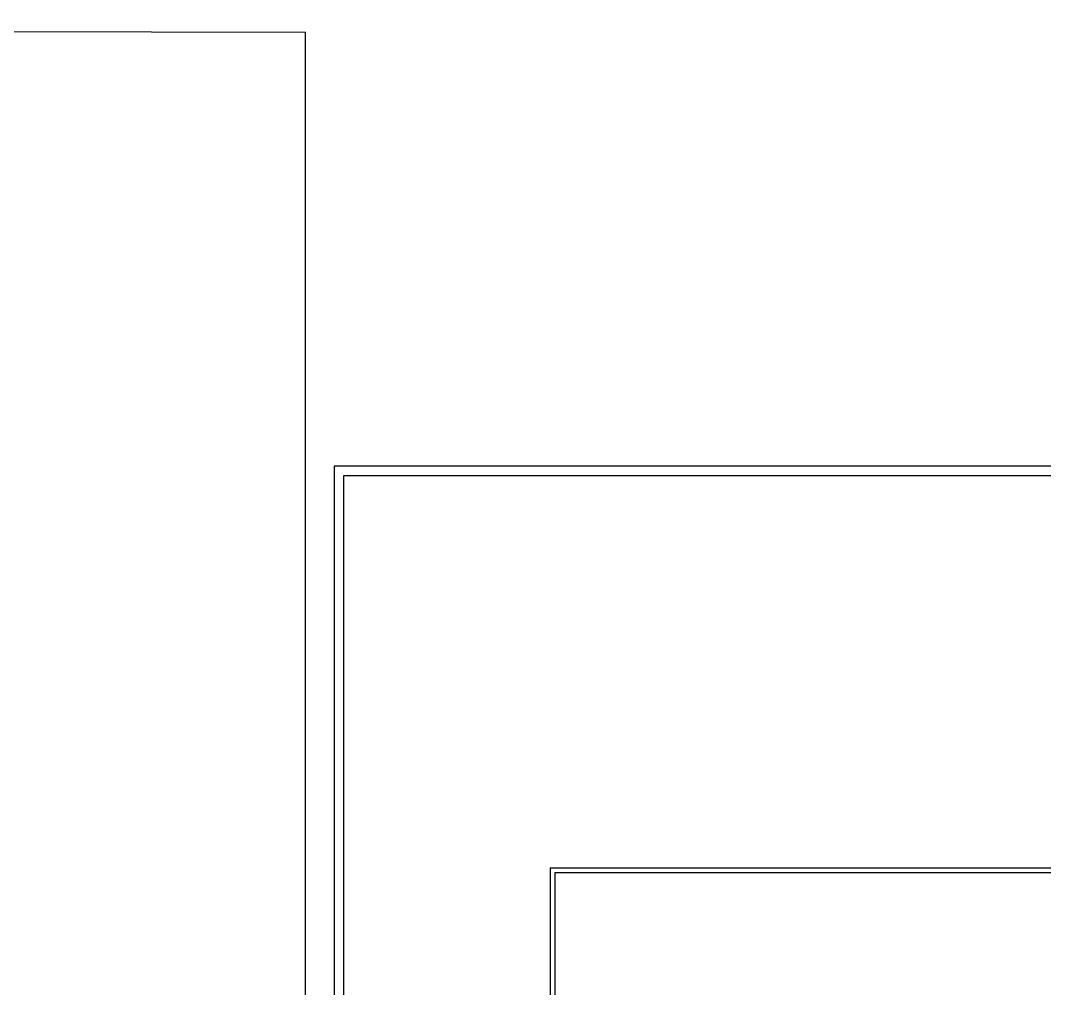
# Model space of a CAD drawing. Header units: millimetres. Extents: x 2801 to 3319, y 1187 to 1422.
# Drawn here: x 2924.4 to 2935.18, y 1352 to 1362.19 of the extents above; entities that cross this region are included whole.
import ezdxf

# ---------------------------------------------------------------- set-up
doc = ezdxf.new("R2010")
doc.units = ezdxf.units.MM
doc.linetypes.add('DASHDOT2', pattern=[0.5, 0.25, -0.125, 0, -0.125])
doc.linetypes.add('HIDDEN', pattern=[0.375, 0.25, -0.125])
for name, color, linetype in [('ar-alambrado', 2, 'Continuous'), ('AR-DASH', 1, 'DASHDOT2'), ('AR-ESCADA', 2, 'Continuous'), ('AR-ESTC', 3, 'Continuous'), ('AR-PISO', 1, 'Continuous'), ('ES-GUARDACORPO', 1, 'Continuous'), ('ES-PILAR', 2, 'Continuous'), ('PROJ2', 1, 'HIDDEN')]:
    doc.layers.add(name, color=color, linetype=linetype)

# ---------------------------------------------------------------- blocks, each defined once
blk = doc.blocks.new('ES-2P-2PAV-E')
blk.add_line((-2.75, -0.95), (-2.95, -0.95))
at = {"layer": 'AR-DASH'}
for p, q in [((-5.578, -2.445), (-6.569, -1.865)), ((-5.462, -2.571), (-5.578, -2.393)), ((-5.578, -2.393), (-5.578, -2.445)), ((-4.649, -2.906), (-5.48, -2.491)), ((-5.48, -2.491), (-5.462, -2.571))]:
    blk.add_line(p, q, dxfattribs=at)
at = {"layer": 'AR-ESTC'}
for points in [[(-4.55, -1.325), (-4.55, -1.295), (-4.55, -0.75), (-4.75, -0.75), (-4.75, -1.295), (-4.75, -1.325), (-4.75, -3.875), (-4.55, -3.875)], [(-2.75, -0.95), (-2.95, -0.95), (-2.95, -1.55), (-2.75, -1.55)]]:
    blk.add_lwpolyline(points, close=True, dxfattribs=at)
at = {"layer": 'AR-PISO'}
blk.add_line((0, -0.75), (0, 0.75), dxfattribs=at)
at = {"layer": 'AR-PISO', "color": 2}
for p, q in [((-4.8, -0.875), (-6.3, -0.875)), ((-4.8, -1.175), (-6.3, -1.175)), ((-4.8, -1.475), (-6.3, -1.475)), ((-4.8, -1.775), (-6.3, -1.775)), ((-4.8, -2.075), (-6.21, -2.075)), ((-4.8, -2.375), (-5.697, -2.375)), ((-4.8, -2.675), (-5.111, -2.675))]:
    blk.add_line(p, q, dxfattribs=at)
at = {"layer": 'ES-GUARDACORPO', "color": 2}
for p, q in [((-6.35, 0.8), (0, 0.8)), ((-6.35, 0.8), (-6.35, -1.993)), ((-6.3, 0.75), (0, 0.75)), ((-6.3, 0.75), (-6.3, -2.023)), ((-4.8, -0.875), (-4.8, -0.75)), ((-4.75, -0.75), (0, -0.75)), ((-4.8, -2.83), (-4.8, -0.875)), ((-4.55, -0.95), (0, -0.95))]:
    blk.add_line(p, q, dxfattribs=at)
at = {"layer": 'ES-GUARDACORPO'}
for p, q in [((0, 0.8), (0, 0.8)), ((0, 0.8), (0, 0.75)), ((-4.75, -0.75), (-4.55, -0.75)), ((0, -0.95), (0, -0.75)), ((-4.5, -3.875), (-4.5, -0.95))]:
    blk.add_line(p, q, dxfattribs=at)
at = {"layer": 'ES-GUARDACORPO', "color": 2}
blk.add_arc((-4.775, -0.75), 0.025, 0, 180, dxfattribs=at)
at = {"layer": 'ES-PILAR'}
for p, q in [((-2.75, -0.95), (-2.75, -1.55)), ((-2.75, -1.55), (-2.95, -1.55))]:
    blk.add_line(p, q, dxfattribs=at)
at = {"layer": 'PROJ2'}
for p, q in [((-3, -0.95), (-3, -5.525)), ((-2.95, -0.95), (-2.95, -5.575)), ((-4.5, -1.175), (-3, -1.175)), ((-4.5, -1.475), (-3, -1.475)), ((-4.5, -1.775), (-3, -1.775)), ((-6.35, -1.993), (-6.35, -5.575)), ((-6.3, -2.023), (-6.3, -5.525)), ((-4.5, -2.075), (-3, -2.075)), ((-5.697, -2.375), (-6.3, -2.375)), ((-4.5, -2.375), (-3, -2.375)), ((-5.111, -2.675), (-6.3, -2.675)), ((-4.5, -2.675), (-3, -2.675)), ((-4.8, -3.875), (-4.8, -2.83)), ((-4.8, -2.975), (-6.3, -2.975)), ((-4.5, -2.975), (-3, -2.975)), ((-4.8, -3.275), (-6.3, -3.275)), ((-4.5, -3.275), (-3, -3.275)), ((-4.8, -3.575), (-6.3, -3.575)), ((-4.5, -3.575), (-3, -3.575)), ((-4.8, -3.875), (-6.3, -3.875)), ((-4.8, -3.875), (-4.8, -4)), ((-4.75, -3.875), (-4.75, -4)), ((-4.55, -3.875), (-4.55, -4)), ((-4.5, -3.875), (-3, -3.875)), ((-4.5, -3.875), (-4.5, -4)), ((-6.35, -5.575), (-2.95, -5.575)), ((-6.3, -5.525), (-3, -5.525))]:
    blk.add_line(p, q, dxfattribs=at)
for centre in [(-4.775, -4), (-4.525, -4)]:
    blk.add_arc(centre, 0.025, 180, 0, dxfattribs=at)

msp = doc.modelspace()

# ---------------------------------------------------------------- linework, layer by layer
at = {"layer": 'ar-alambrado'}
for p, q in [((2936.325, 1357.5), (2927.7, 1357.5)), ((2927.7, 1357.5), (2927.7, 1312.95)), ((2936.325, 1357.4), (2927.8, 1357.4)), ((2927.8, 1357.4), (2927.8, 1312.95))]:
    msp.add_line(p, q, dxfattribs=at)
at = {"layer": 'AR-PISO'}
for p in [(2850.519, 1362.191), (2927.4, 1285.489)]:
    msp.add_line(p, (2927.4, 1362.07), dxfattribs=at)

# ---------------------------------------------------------------- block references
at = {"layer": 'AR-ESCADA'}
msp.add_blockref('ES-2P-2PAV-E', (2936.325, 1352.475), dxfattribs=at)

doc.saveas('drawing.dxf')
